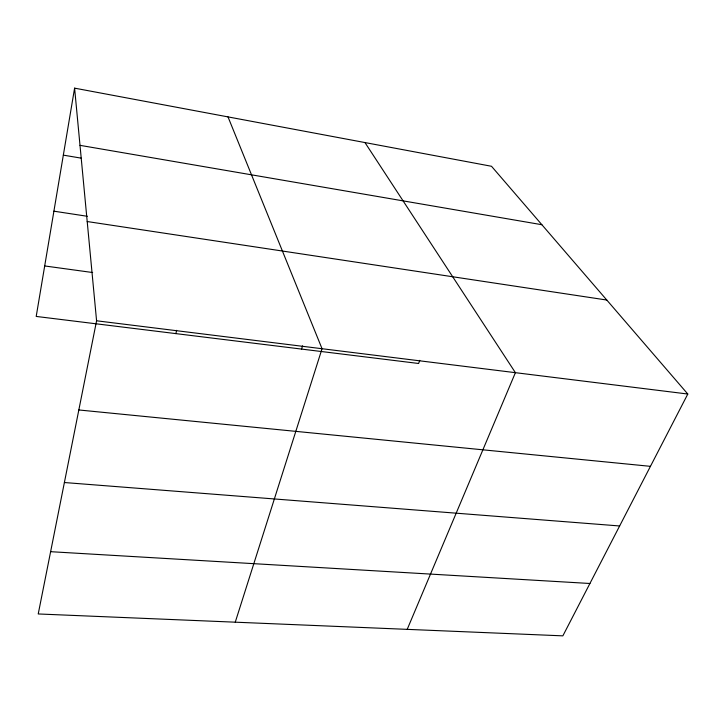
<?xml version="1.0" encoding="UTF-8"?>
<svg xmlns="http://www.w3.org/2000/svg" width="724" height="724" viewBox="0 0 724 724"><rect width="100%" height="100%" fill="white"/><g stroke="black" fill="none" stroke-linecap="round" stroke-linejoin="round"><path stroke-width="1.09" d="M74.599 88.147L96.582 320.786L38.227 613.961L562.865 635.853L687.8 394.028L491.506 166.276L74.599 88.147L36.2 316.433L418.617 363.484L419.784 360.335M175.86 333.61L176.647 330.334M301.573 349.086L302.56 345.873M235.255 622.188L322.044 348.715L228.006 116.89M407.205 629.364L515.407 372.67L364.959 142.556M50.617 551.688L589.915 583.49M64.382 482.528L619.635 525.968M78.825 409.965L650.442 466.337M96.582 320.786L687.8 394.028M44.689 265.952L92.645 272.532M87.197 221.535L606.784 300.035M53.902 211.182L87.351 216.286M63.332 155.135L81.169 158.14M80.002 145.343L541.878 224.721"/></g></svg>
